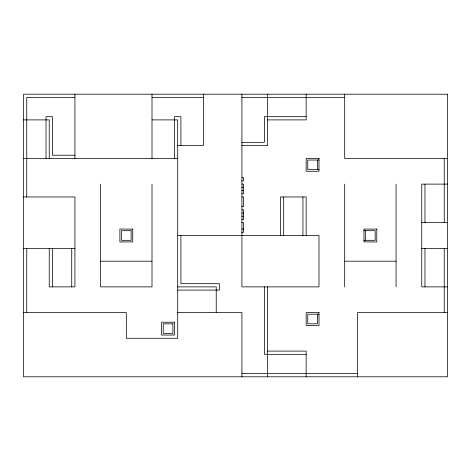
<?xml version="1.0" encoding="UTF-8"?>
<svg xmlns="http://www.w3.org/2000/svg" width="471" height="471" viewBox="0 0 471 471"><rect width="100%" height="100%" fill="white"/><g stroke="black" fill="none" stroke-linecap="round" stroke-linejoin="round"><path stroke-width="0.71" d="M74.93 97.409L26.759 97.409L26.759 196.966M152.003 97.409L203.384 97.409M241.923 97.409L344.684 97.409M306.15 116.678L264.402 116.678L264.402 142.372L241.923 142.372M23.55 119.893L49.243 119.893L49.243 158.427M152.003 119.893L177.697 119.893L177.697 338.266L126.316 338.266L126.316 312.573L23.55 312.573M267.616 119.893L306.15 119.893L306.15 94.2M177.697 145.58L203.384 145.58L203.384 94.2M241.923 145.58L267.616 145.58L267.616 94.2M74.93 155.218L52.452 155.218L52.452 116.678L46.028 116.678L46.028 158.427M23.55 158.427L177.697 158.427M447.45 158.427L344.684 158.427L344.684 94.2M318.997 160.034L307.757 160.034L307.757 169.666L318.997 169.666M241.923 177.697L243.531 177.697L243.531 180.905L241.923 180.905M241.923 184.12L243.531 184.12L243.531 193.752L241.923 193.752M447.45 184.12L421.757 184.12L421.757 286.88L447.45 286.88M241.923 187.328L243.531 187.328M241.923 190.543L243.531 190.543M23.55 196.966L74.93 196.966L74.93 286.88L49.243 286.88L49.243 248.347M241.923 196.966L243.531 196.966L243.531 206.598L241.923 206.598M241.923 209.807L243.531 209.807L243.531 219.445L241.923 219.445M241.923 213.022L243.531 213.022M241.923 216.23L243.531 216.23M241.923 222.653L243.531 222.653L243.531 232.291L241.923 232.291M421.757 222.653L447.45 222.653M241.923 229.077L243.531 229.077M363.953 230.684L375.193 230.684L375.193 240.316L363.953 240.316M177.697 235.5L318.997 235.5L318.997 286.88L241.923 286.88L241.923 94.2M23.55 248.347L74.93 248.347M421.757 248.347L447.45 248.347M100.623 261.193L152.003 261.193M344.684 261.193L396.07 261.193M177.697 286.88L216.23 286.88L216.23 312.573M177.697 290.095L219.445 290.095L219.445 283.672L180.905 283.672L180.905 235.5M177.697 312.573L241.923 312.573L241.923 376.8M447.45 312.573L357.53 312.573L357.53 376.8M318.997 314.181L307.757 314.181L307.757 323.812L317.389 323.812L317.389 314.181M267.616 351.107L306.15 351.107L306.15 376.8M306.15 354.322L264.402 354.322L264.402 286.88M241.923 373.591L357.53 373.591M444.241 158.427L444.241 222.653M444.241 248.347L444.241 312.573M424.972 184.12L424.972 222.653M424.972 248.347L424.972 286.88M396.07 184.12L396.07 286.88M365.561 230.684L365.561 240.316M344.684 184.12L344.684 286.88M317.389 160.034L317.389 169.666M306.15 235.5L306.15 196.966L280.457 196.966L280.457 235.5M302.941 196.966L302.941 235.5M283.672 196.966L283.672 235.5M267.616 286.88L267.616 376.8M180.905 145.58L180.905 116.678L174.482 116.678L174.482 158.427M152.003 94.2L152.003 158.427M152.003 184.12L152.003 286.88L100.623 286.88L100.623 184.12M74.93 94.2L74.93 158.427M71.722 248.347L71.722 286.88M52.452 248.347L52.452 286.88M26.759 248.347L26.759 312.573M447.45 94.2L23.55 94.2L23.55 376.8L447.45 376.8L447.45 94.2M318.997 158.427L306.15 158.427L306.15 171.273L318.997 171.273L318.997 158.427M132.734 229.077L119.893 229.077L119.893 241.923L132.734 241.923L132.734 229.077M376.8 229.077L363.953 229.077L363.953 241.923L376.8 241.923L376.8 229.077M131.132 230.684L121.494 230.684L121.494 240.316L131.132 240.316L131.132 230.684M318.997 312.573L306.15 312.573L306.15 325.42L318.997 325.42L318.997 312.573M174.482 322.205L161.641 322.205L161.641 335.052L174.482 335.052L174.482 322.205M172.881 323.812L163.243 323.812L163.243 333.444L172.881 333.444L172.881 323.812"/></g></svg>
